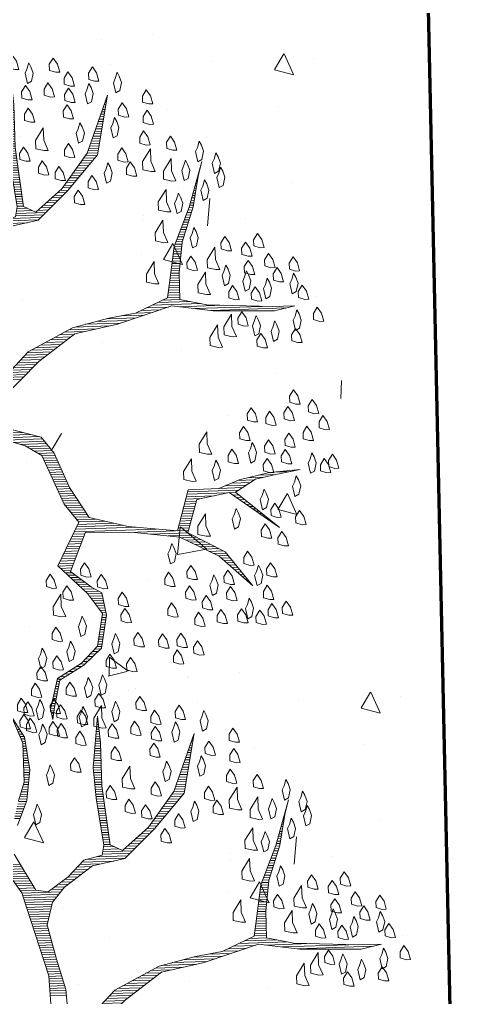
# Model space of a CAD drawing. Header units: millimetres. Extents: x 111 to 1506, y 14 to 566.
# Drawn here: x 219.819 to 221.133, y 159.91 to 162.738 of the extents above; entities that cross this region are included whole.
import ezdxf

# ---------------------------------------------------------------- set-up
doc = ezdxf.new("R2010")
doc.units = ezdxf.units.MM
doc.layers.add('ARBOLES', color=78, linetype='Continuous', lineweight=5)

# ---------------------------------------------------------------- blocks, each defined once
blk = doc.blocks.new('*X16')
at = {"color": 0}
for p, q in [((17.9297, 17.88), (17.9364, 17.88)), ((17.9309, 17.89), (17.9356, 17.89)), ((17.9321, 17.9), (17.9348, 17.9)), ((17.9333, 17.91), (17.9341, 17.91)), ((17.5967, 17.87), (17.608, 17.87)), ((17.6006, 17.86), (17.614, 17.86)), ((17.6044, 17.85), (17.62, 17.85)), ((17.6083, 17.84), (17.626, 17.84)), ((17.9249, 17.84), (17.9395, 17.84)), ((17.9261, 17.85), (17.9387, 17.85)), ((17.9273, 17.86), (17.9379, 17.86)), ((17.9285, 17.87), (17.9371, 17.87)), ((17.6121, 17.83), (17.6285, 17.83)), ((17.616, 17.82), (17.6298, 17.82)), ((17.6191, 17.81), (17.631, 17.81)), ((17.6191, 17.8), (17.6323, 17.8)), ((17.9201, 17.8), (17.9423, 17.8)), ((17.9213, 17.81), (17.9418, 17.81)), ((17.9225, 17.82), (17.941, 17.82)), ((17.9237, 17.83), (17.9402, 17.83)), ((18.3221, 17.8), (18.3275, 17.8)), ((18.3261, 17.81), (18.3296, 17.81)), ((18.33, 17.82), (18.3316, 17.82)), ((17.6191, 17.79), (17.6335, 17.79)), ((17.6191, 17.78), (17.6348, 17.78)), ((17.6191, 17.77), (17.636, 17.77)), ((17.6191, 17.76), (17.6373, 17.76)), ((17.9153, 17.76), (17.9423, 17.76)), ((17.9165, 17.77), (17.9423, 17.77)), ((17.9177, 17.78), (17.9423, 17.78)), ((17.9189, 17.79), (17.9423, 17.79)), ((18.3064, 17.76), (18.3192, 17.76)), ((18.3104, 17.77), (18.3213, 17.77)), ((18.3143, 17.78), (18.3234, 17.78)), ((18.3182, 17.79), (18.3254, 17.79)), ((17.6191, 17.75), (17.6385, 17.75)), ((17.6191, 17.74), (17.6398, 17.74)), ((17.6191, 17.73), (17.641, 17.73)), ((17.6191, 17.72), (17.6423, 17.72)), ((17.9105, 17.72), (17.9423, 17.72)), ((17.9117, 17.73), (17.9423, 17.73)), ((17.9129, 17.74), (17.9423, 17.74)), ((17.9141, 17.75), (17.9423, 17.75)), ((18.2907, 17.72), (18.3109, 17.72)), ((18.2946, 17.73), (18.313, 17.73)), ((18.2986, 17.74), (18.3151, 17.74)), ((18.3025, 17.75), (18.3171, 17.75)), ((17.6191, 17.71), (17.6435, 17.71)), ((17.6191, 17.7), (17.6445, 17.7)), ((17.6191, 17.69), (17.6431, 17.69)), ((17.6191, 17.68), (17.6418, 17.68)), ((17.9083, 17.7), (17.9423, 17.7)), ((17.909, 17.69), (17.9423, 17.69)), ((17.9093, 17.71), (17.9423, 17.71)), ((17.9097, 17.68), (17.9423, 17.68)), ((18.275, 17.68), (18.3027, 17.68)), ((18.2789, 17.69), (18.3047, 17.69)), ((18.2829, 17.7), (18.3068, 17.7)), ((18.2868, 17.71), (18.3089, 17.71)), ((17.6157, 17.64), (17.6365, 17.64)), ((17.619, 17.65), (17.6378, 17.65)), ((17.6191, 17.67), (17.6405, 17.67)), ((17.6191, 17.66), (17.6391, 17.66)), ((17.9103, 17.67), (17.9423, 17.67)), ((17.911, 17.66), (17.9423, 17.66)), ((17.9117, 17.65), (17.9423, 17.65)), ((17.9123, 17.64), (17.9423, 17.64)), ((18.2593, 17.64), (18.2944, 17.64)), ((18.2632, 17.65), (18.2965, 17.65)), ((18.2671, 17.66), (18.2985, 17.66)), ((18.2711, 17.67), (18.3006, 17.67)), ((17.6024, 17.6), (17.6311, 17.6)), ((17.6057, 17.61), (17.6325, 17.61)), ((17.6091, 17.62), (17.6338, 17.62)), ((17.6124, 17.63), (17.6351, 17.63)), ((17.913, 17.63), (17.9423, 17.63)), ((17.9137, 17.62), (17.9428, 17.62)), ((17.9143, 17.61), (17.9438, 17.61)), ((17.915, 17.6), (17.9448, 17.6)), ((18.2436, 17.6), (18.2861, 17.6)), ((18.2475, 17.61), (18.2882, 17.61)), ((18.2514, 17.62), (18.2903, 17.62)), ((18.2554, 17.63), (18.2923, 17.63)), ((17.5899, 17.56), (17.6219, 17.56)), ((17.5926, 17.57), (17.6261, 17.57)), ((17.5957, 17.58), (17.6285, 17.58)), ((17.5991, 17.59), (17.6298, 17.59)), ((17.9157, 17.59), (17.9459, 17.59)), ((17.9163, 17.58), (17.9469, 17.58)), ((17.9172, 17.57), (17.9479, 17.57)), ((17.9186, 17.56), (17.949, 17.56)), ((18.2164, 17.56), (18.2628, 17.56)), ((18.2241, 17.57), (18.2717, 17.57)), ((18.2317, 17.58), (18.2805, 17.58)), ((18.2394, 17.59), (18.284, 17.59)), ((17.579, 17.52), (17.6053, 17.52)), ((17.5817, 17.53), (17.6094, 17.53)), ((17.5844, 17.54), (17.6136, 17.54)), ((17.5872, 17.55), (17.6178, 17.55)), ((17.9199, 17.55), (17.95, 17.55)), ((17.9212, 17.54), (17.951, 17.54)), ((17.9225, 17.53), (17.9521, 17.53)), ((17.9238, 17.52), (17.9531, 17.52)), ((18.1858, 17.52), (18.2276, 17.52)), ((18.1935, 17.53), (18.2364, 17.53)), ((18.2011, 17.54), (18.2452, 17.54)), ((18.2088, 17.55), (18.254, 17.55)), ((18.7099, 17.52), (18.7105, 17.52)), ((18.7131, 17.53), (18.7134, 17.53)), ((17.5735, 17.5), (17.5969, 17.5)), ((17.5762, 17.51), (17.6011, 17.51)), ((17.9251, 17.51), (17.9541, 17.51)), ((17.9264, 17.5), (17.9552, 17.5)), ((17.9277, 17.49), (17.9562, 17.49)), ((17.929, 17.48), (17.9572, 17.48)), ((18.1553, 17.48), (18.1923, 17.48)), ((18.1629, 17.49), (18.2011, 17.49)), ((18.1706, 17.5), (18.2099, 17.5)), ((18.1782, 17.51), (18.2187, 17.51)), ((18.6971, 17.48), (18.6991, 17.48)), ((18.7003, 17.49), (18.7019, 17.49)), ((18.7035, 17.5), (18.7048, 17.5)), ((18.7067, 17.51), (18.7077, 17.51)), ((17.9303, 17.47), (17.9583, 17.47)), ((17.9316, 17.46), (17.9593, 17.46)), ((17.9329, 17.45), (17.9604, 17.45)), ((17.9342, 17.44), (17.9614, 17.44)), ((18.1221, 17.44), (18.157, 17.44)), ((18.1323, 17.45), (18.1658, 17.45)), ((18.14, 17.46), (18.1746, 17.46)), ((18.1476, 17.47), (18.1834, 17.47)), ((18.6844, 17.44), (18.6911, 17.44)), ((18.6876, 17.45), (18.6931, 17.45)), ((18.6908, 17.46), (18.6951, 17.46)), ((18.694, 17.47), (18.6971, 17.47)), ((17.9355, 17.43), (17.9624, 17.43)), ((17.9368, 17.42), (17.9635, 17.42)), ((17.9381, 17.41), (17.9645, 17.41)), ((17.9394, 17.4), (17.9655, 17.4)), ((18.0748, 17.4), (18.1146, 17.4)), ((18.0867, 17.41), (18.1253, 17.41)), ((18.0985, 17.42), (18.136, 17.42)), ((18.1103, 17.43), (18.1467, 17.43)), ((18.6717, 17.4), (18.6831, 17.4)), ((18.6749, 17.41), (18.6851, 17.41)), ((18.6781, 17.42), (18.6871, 17.42)), ((18.6812, 17.43), (18.6891, 17.43)), ((17.9387, 17.36), (18.004, 17.36)), ((17.9407, 17.39), (17.9666, 17.39)), ((17.9407, 17.37), (17.984, 17.37)), ((17.942, 17.38), (17.9676, 17.38)), ((18.0276, 17.36), (18.0717, 17.36)), ((18.0394, 17.37), (18.0824, 17.37)), ((18.0512, 17.38), (18.0931, 17.38)), ((18.063, 17.39), (18.1038, 17.39)), ((18.659, 17.36), (18.6751, 17.36)), ((18.6621, 17.37), (18.6771, 17.37)), ((18.6653, 17.38), (18.6791, 17.38)), ((18.6685, 17.39), (18.6811, 17.39)), ((17.8637, 17.32), (18.0288, 17.32)), ((17.9087, 17.33), (18.0396, 17.33)), ((17.9347, 17.34), (18.0503, 17.34)), ((17.9367, 17.35), (18.061, 17.35)), ((18.6429, 17.32), (18.6621, 17.32)), ((18.6471, 17.33), (18.6656, 17.33)), ((18.6513, 17.34), (18.6692, 17.34)), ((18.6555, 17.35), (18.6727, 17.35)), ((17.5143, 17.31), (17.5918, 17.31)), ((17.521, 17.3), (17.5973, 17.3)), ((17.5276, 17.29), (17.6029, 17.29)), ((17.5343, 17.28), (17.6084, 17.28)), ((17.541, 17.27), (17.614, 17.27)), ((17.8087, 17.27), (17.859, 17.27)), ((17.8187, 17.28), (17.873, 17.28)), ((17.8287, 17.29), (17.887, 17.29)), ((17.8387, 17.3), (17.9283, 17.3)), ((17.8487, 17.31), (17.9816, 17.31)), ((18.6218, 17.27), (18.6445, 17.27)), ((18.626, 17.28), (18.648, 17.28)), ((18.6303, 17.29), (18.6515, 17.29)), ((18.6345, 17.3), (18.6551, 17.3)), ((18.6387, 17.31), (18.6586, 17.31)), ((17.5476, 17.26), (17.6195, 17.26)), ((17.5543, 17.25), (17.6251, 17.25)), ((17.561, 17.24), (17.6307, 17.24)), ((17.5676, 17.23), (17.6362, 17.23)), ((17.7599, 17.23), (17.803, 17.23)), ((17.7741, 17.24), (17.817, 17.24)), ((17.7884, 17.25), (17.831, 17.25)), ((17.7987, 17.26), (17.845, 17.26)), ((18.605, 17.23), (18.6303, 17.23)), ((18.6092, 17.24), (18.6339, 17.24)), ((18.6134, 17.25), (18.6374, 17.25)), ((18.6176, 17.26), (18.6409, 17.26)), ((17.5743, 17.22), (17.6418, 17.22)), ((17.581, 17.21), (17.6473, 17.21)), ((17.5876, 17.2), (17.6529, 17.2)), ((17.5939, 17.19), (17.7568, 17.19)), ((17.717, 17.2), (17.7653, 17.2)), ((17.7313, 17.21), (17.775, 17.21)), ((17.7456, 17.22), (17.789, 17.22)), ((18.5884, 17.19), (18.6202, 17.19)), ((18.5924, 17.2), (18.6215, 17.2)), ((18.5966, 17.21), (18.6233, 17.21)), ((18.6008, 17.22), (18.6268, 17.22)), ((17.5968, 17.18), (17.7482, 17.18)), ((17.5998, 17.17), (17.7396, 17.17)), ((17.6027, 17.16), (17.731, 17.16)), ((17.6056, 17.15), (17.7225, 17.15)), ((18.5821, 17.15), (18.6149, 17.15)), ((18.5837, 17.16), (18.6162, 17.16)), ((18.5853, 17.17), (18.6175, 17.17)), ((18.5868, 17.18), (18.6189, 17.18)), ((17.6085, 17.14), (17.7189, 17.14)), ((17.6115, 17.13), (17.7161, 17.13)), ((17.6144, 17.12), (17.7134, 17.12)), ((17.6173, 17.11), (17.7107, 17.11)), ((18.5758, 17.11), (18.6095, 17.11)), ((18.5774, 17.12), (18.6109, 17.12)), ((18.5789, 17.13), (18.6122, 17.13)), ((18.5805, 17.14), (18.6135, 17.14)), ((17.6203, 17.1), (17.7079, 17.1)), ((17.6232, 17.09), (17.7052, 17.09)), ((17.6261, 17.08), (17.7025, 17.08)), ((17.629, 17.07), (17.6998, 17.07)), ((18.5695, 17.07), (18.6056, 17.07)), ((18.571, 17.08), (18.6056, 17.08)), ((18.5726, 17.09), (18.6069, 17.09)), ((18.5742, 17.1), (18.6082, 17.1)), ((17.632, 17.06), (17.697, 17.06)), ((17.6349, 17.05), (17.6968, 17.05)), ((17.6378, 17.04), (17.6992, 17.04)), ((17.6407, 17.03), (17.7015, 17.03)), ((18.5632, 17.03), (18.6056, 17.03)), ((18.5647, 17.04), (18.6056, 17.04)), ((18.5663, 17.05), (18.6056, 17.05)), ((18.5679, 17.06), (18.6056, 17.06)), ((17.6437, 17.02), (17.7039, 17.02)), ((17.6466, 17.01), (17.7062, 17.01)), ((17.6495, 17), (17.7086, 17)), ((17.6524, 16.99), (17.7109, 16.99)), ((18.5565, 16.99), (18.6056, 16.99)), ((18.5582, 17), (18.6056, 17)), ((18.5598, 17.01), (18.6056, 17.01)), ((18.5615, 17.02), (18.6056, 17.02)), ((17.6554, 16.98), (17.7133, 16.98)), ((17.6583, 16.97), (17.7156, 16.97)), ((17.6612, 16.96), (17.718, 16.96)), ((17.6642, 16.95), (17.7204, 16.95)), ((18.4896, 16.95), (18.6918, 16.95)), ((18.5125, 16.96), (18.6485, 16.96)), ((18.5353, 16.97), (18.6056, 16.97)), ((18.5548, 16.98), (18.6056, 16.98)), ((17.6671, 16.94), (17.7227, 16.94)), ((17.67, 16.93), (17.7251, 16.93)), ((17.6729, 16.92), (17.7274, 16.92)), ((17.6759, 16.91), (17.7298, 16.91)), ((18.3608, 16.91), (18.4555, 16.91)), ((18.4211, 16.92), (18.4892, 16.92)), ((18.4439, 16.93), (18.523, 16.93)), ((18.4668, 16.94), (18.5567, 16.94)), ((18.6009, 16.94), (18.7864, 16.94)), ((18.6675, 16.93), (18.9464, 16.93)), ((18.7342, 16.92), (19.0449, 16.92)), ((17.6788, 16.9), (17.7324, 16.9)), ((17.6817, 16.89), (17.7351, 16.89)), ((17.6846, 16.88), (17.7378, 16.88)), ((17.6876, 16.87), (17.7404, 16.87)), ((18.1645, 16.87), (18.3086, 16.87)), ((18.2095, 16.88), (18.3542, 16.88)), ((18.2545, 16.89), (18.388, 16.89)), ((18.2995, 16.9), (18.4217, 16.9)), ((17.6905, 16.86), (17.7431, 16.86)), ((17.6934, 16.85), (17.7458, 16.85)), ((17.6957, 16.84), (17.7484, 16.84)), ((17.6961, 16.83), (17.7511, 16.83)), ((18.0792, 16.83), (18.1463, 16.83)), ((18.0992, 16.84), (18.1601, 16.84)), ((18.1192, 16.85), (18.2036, 16.85)), ((18.1392, 16.86), (18.2561, 16.86)), ((17.6964, 16.82), (17.7538, 16.82)), ((17.6967, 16.81), (17.7564, 16.81)), ((17.6971, 16.8), (17.7591, 16.8)), ((17.6974, 16.79), (17.7618, 16.79)), ((17.9992, 16.79), (18.0909, 16.79)), ((18.0192, 16.8), (18.1047, 16.8)), ((18.0392, 16.81), (18.1186, 16.81)), ((18.0592, 16.82), (18.1324, 16.82)), ((17.6977, 16.78), (17.7639, 16.78)), ((17.6981, 16.77), (17.7645, 16.77)), ((17.6984, 16.76), (17.7651, 16.76)), ((17.9435, 16.75), (18.0355, 16.75)), ((17.9535, 16.76), (18.0494, 16.76)), ((17.9635, 16.77), (18.0632, 16.77)), ((17.9792, 16.78), (18.0771, 16.78)), ((17.9035, 16.71), (17.9873, 16.71)), ((17.9135, 16.72), (17.9979, 16.72)), ((17.9235, 16.73), (18.0084, 16.73)), ((17.9335, 16.74), (18.0217, 16.74)), ((17.8635, 16.67), (17.9451, 16.67)), ((17.8735, 16.68), (17.9556, 16.68)), ((17.8835, 16.69), (17.9662, 16.69)), ((17.8935, 16.7), (17.9768, 16.7)), ((17.8535, 16.66), (17.9345, 16.66)), ((17.6822, 16.43), (17.9666, 16.43)), ((17.6839, 16.44), (17.9326, 16.44)), ((17.8145, 16.42), (18.0006, 16.42)), ((17.8617, 16.41), (18.0157, 16.41)), ((17.8916, 16.4), (18.0232, 16.4)), ((17.9216, 16.39), (18.0307, 16.39)), ((17.9473, 16.38), (18.0382, 16.38)), ((17.9633, 16.37), (18.0457, 16.37)), ((17.9793, 16.36), (18.0532, 16.36)), ((17.9953, 16.35), (18.0607, 16.35)), ((18.0106, 16.34), (18.0651, 16.34)), ((18.0147, 16.33), (18.0692, 16.33)), ((18.0189, 16.32), (18.0733, 16.32)), ((18.0231, 16.31), (18.0774, 16.31)), ((18.0272, 16.3), (18.0816, 16.3)), ((18.0314, 16.29), (18.0857, 16.29)), ((18.0356, 16.28), (18.0898, 16.28)), ((18.0397, 16.27), (18.0939, 16.27)), ((18.0439, 16.26), (18.098, 16.26)), ((18.0481, 16.25), (18.1021, 16.25)), ((18.0522, 16.24), (18.1063, 16.24)), ((18.0564, 16.23), (18.1104, 16.23)), ((18.0606, 16.22), (18.1145, 16.22)), ((18.8615, 16.22), (18.9295, 16.22)), ((18.9115, 16.23), (18.9795, 16.23)), ((18.9759, 16.24), (19.0395, 16.24)), ((18.0647, 16.21), (18.1186, 16.21)), ((18.0689, 16.2), (18.1236, 16.2)), ((18.0731, 16.19), (18.1296, 16.19)), ((18.0772, 16.18), (18.1356, 16.18)), ((18.7441, 16.18), (18.8396, 16.18)), ((18.7691, 16.19), (18.8563, 16.19)), ((18.7941, 16.2), (18.873, 16.2)), ((18.8191, 16.21), (18.8896, 16.21)), ((18.0814, 16.17), (18.1416, 16.17)), ((18.0856, 16.16), (18.1476, 16.16)), ((18.0897, 16.15), (18.1536, 16.15)), ((18.0939, 16.14), (18.1596, 16.14)), ((18.6024, 16.14), (18.6667, 16.14)), ((18.6054, 16.15), (18.7201, 16.15)), ((18.6084, 16.16), (18.7734, 16.16)), ((18.6114, 16.17), (18.823, 16.17)), ((18.7869, 16.16), (18.812, 16.16)), ((18.8002, 16.15), (18.8237, 16.15)), ((18.8135, 16.14), (18.8354, 16.14)), ((18.1004, 16.13), (18.1656, 16.13)), ((18.1082, 16.12), (18.1716, 16.12)), ((18.116, 16.11), (18.1776, 16.11)), ((18.1237, 16.1), (18.1836, 16.1)), ((18.5904, 16.1), (18.6367, 16.1)), ((18.5934, 16.11), (18.6398, 16.11)), ((18.5964, 16.12), (18.6429, 16.12)), ((18.5994, 16.13), (18.6461, 16.13)), ((18.8269, 16.13), (18.847, 16.13)), ((18.8402, 16.12), (18.8587, 16.12)), ((18.8535, 16.11), (18.8704, 16.11)), ((18.8669, 16.1), (18.882, 16.1)), ((18.1315, 16.09), (18.1896, 16.09)), ((18.1393, 16.08), (18.1956, 16.08)), ((18.1471, 16.07), (18.2239, 16.07)), ((18.1549, 16.06), (18.2619, 16.06)), ((18.5784, 16.06), (18.6242, 16.06)), ((18.5814, 16.07), (18.6273, 16.07)), ((18.5844, 16.08), (18.6304, 16.08)), ((18.5874, 16.09), (18.6336, 16.09)), ((18.8802, 16.09), (18.8937, 16.09)), ((18.8935, 16.08), (18.9054, 16.08)), ((18.9069, 16.07), (18.917, 16.07)), ((18.9202, 16.06), (18.9287, 16.06)), ((18.1339, 16.02), (18.4746, 16.02)), ((18.1392, 16.03), (18.3946, 16.03)), ((18.1444, 16.04), (18.3379, 16.04)), ((18.1497, 16.05), (18.2999, 16.05)), ((18.5664, 16.02), (18.6117, 16.02)), ((18.5694, 16.03), (18.6148, 16.03)), ((18.5724, 16.04), (18.6179, 16.04)), ((18.5754, 16.05), (18.6211, 16.05)), ((18.9335, 16.05), (18.9404, 16.05)), ((18.9469, 16.04), (18.952, 16.04)), ((18.9602, 16.03), (18.9637, 16.03)), ((18.9735, 16.02), (18.9754, 16.02)), ((18.1077, 15.97), (18.1604, 15.97)), ((18.113, 15.98), (18.1646, 15.98)), ((18.1182, 15.99), (18.1688, 15.99)), ((18.1235, 16), (18.173, 16)), ((18.1287, 16.01), (18.1773, 16.01)), ((18.3591, 16.01), (18.5546, 16.01)), ((18.4501, 16), (18.6064, 16)), ((18.5234, 15.99), (18.6244, 15.99)), ((18.5634, 16.01), (18.6086, 16.01)), ((18.5781, 15.98), (18.6424, 15.98)), ((18.5971, 15.97), (18.6604, 15.97)), ((18.9869, 16.01), (18.987, 16.01)), ((18.0868, 15.93), (18.1436, 15.93)), ((18.092, 15.94), (18.1478, 15.94)), ((18.0973, 15.95), (18.152, 15.95)), ((18.1025, 15.96), (18.1562, 15.96)), ((18.6161, 15.96), (18.6784, 15.96)), ((18.6351, 15.95), (18.6964, 15.95)), ((18.6541, 15.94), (18.7144, 15.94)), ((18.6731, 15.93), (18.7324, 15.93)), ((18.0658, 15.89), (18.1267, 15.89)), ((18.0711, 15.9), (18.1309, 15.9)), ((18.0763, 15.91), (18.1351, 15.91)), ((18.0816, 15.92), (18.1394, 15.92)), ((18.6921, 15.92), (18.7504, 15.92)), ((18.7111, 15.91), (18.7628, 15.91)), ((18.7301, 15.9), (18.7704, 15.9)), ((18.7421, 15.89), (18.7781, 15.89)), ((18.0627, 15.88), (18.1225, 15.88)), ((18.0727, 15.87), (18.1183, 15.87)), ((18.0827, 15.86), (18.1141, 15.86)), ((18.0927, 15.85), (18.1197, 15.85)), ((18.7528, 15.88), (18.7857, 15.88)), ((18.7634, 15.87), (18.7934, 15.87)), ((18.7741, 15.86), (18.801, 15.86)), ((18.7848, 15.85), (18.8087, 15.85)), ((18.1027, 15.84), (18.1322, 15.84)), ((18.1127, 15.83), (18.1447, 15.83)), ((18.1227, 15.82), (18.1572, 15.82)), ((18.1327, 15.81), (18.1697, 15.81)), ((18.7954, 15.84), (18.8163, 15.84)), ((18.8061, 15.83), (18.824, 15.83)), ((18.8168, 15.82), (18.8316, 15.82)), ((18.8274, 15.81), (18.8393, 15.81)), ((18.1427, 15.8), (18.1822, 15.8)), ((18.1527, 15.79), (18.1947, 15.79)), ((18.1627, 15.78), (18.2105, 15.78)), ((18.1727, 15.77), (18.2271, 15.77)), ((18.8381, 15.8), (18.8469, 15.8)), ((18.8488, 15.79), (18.8545, 15.79)), ((18.8594, 15.78), (18.8622, 15.78)), ((18.182, 15.76), (18.2403, 15.76)), ((18.189, 15.75), (18.2422, 15.75)), ((18.196, 15.74), (18.244, 15.74)), ((18.203, 15.73), (18.2458, 15.73)), ((18.21, 15.72), (18.2476, 15.72)), ((18.217, 15.71), (18.2494, 15.71)), ((18.224, 15.7), (18.2512, 15.7)), ((18.231, 15.69), (18.2531, 15.69)), ((18.2348, 15.65), (18.2534, 15.65)), ((18.2367, 15.66), (18.2553, 15.66)), ((18.238, 15.68), (18.2549, 15.68)), ((18.2385, 15.67), (18.2567, 15.67)), ((18.2273, 15.61), (18.2459, 15.61)), ((18.2292, 15.62), (18.2478, 15.62)), ((18.231, 15.63), (18.2497, 15.63)), ((18.2329, 15.64), (18.2515, 15.64)), ((18.2198, 15.57), (18.2384, 15.57)), ((18.2217, 15.58), (18.2403, 15.58)), ((18.2235, 15.59), (18.2422, 15.59)), ((18.2254, 15.6), (18.244, 15.6)), ((18.2032, 15.53), (18.2284, 15.53)), ((18.2132, 15.54), (18.2328, 15.54)), ((18.216, 15.55), (18.2347, 15.55)), ((18.2179, 15.56), (18.2365, 15.56)), ((18.1632, 15.49), (18.1834, 15.49)), ((18.1732, 15.5), (18.1946, 15.5)), ((18.1832, 15.51), (18.2059, 15.51)), ((18.1932, 15.52), (18.2171, 15.52)), ((18.1066, 15.45), (18.1297, 15.45)), ((18.1238, 15.46), (18.1468, 15.46)), ((18.1409, 15.47), (18.1609, 15.47)), ((18.1532, 15.48), (18.1721, 15.48)), ((18.0433, 15.41), (18.0611, 15.41)), ((18.0552, 15.42), (18.0783, 15.42)), ((18.0723, 15.43), (18.0954, 15.43)), ((18.0895, 15.44), (18.1126, 15.44)), ((18.03, 15.36), (18.0424, 15.36)), ((18.0327, 15.37), (18.0447, 15.37)), ((18.0353, 15.38), (18.047, 15.38)), ((18.038, 15.39), (18.0493, 15.39)), ((18.0407, 15.4), (18.0516, 15.4)), ((18.0193, 15.32), (18.0332, 15.32)), ((18.022, 15.33), (18.0355, 15.33)), ((18.0247, 15.34), (18.0378, 15.34)), ((18.0273, 15.35), (18.0401, 15.35)), ((18.0113, 15.29), (18.0265, 15.29)), ((18.0115, 15.28), (18.0249, 15.28)), ((18.014, 15.3), (18.0286, 15.3)), ((18.0167, 15.31), (18.0309, 15.31)), ((18.0135, 15.27), (18.0232, 15.27)), ((18.0155, 15.26), (18.0215, 15.26)), ((18.0175, 15.25), (18.0199, 15.25))]:
    blk.add_line(p, q, dxfattribs=at)
blk = doc.blocks.new('E1E')
at = {"layer": 'ARBOLES', "ltscale": 0.2}
for p, q in [((94.9941, 59.1844), (94.9941, 59.1844)), ((95.1485, 59.1133), (95.1485, 59.1133)), ((94.8241, 58.9714), (94.8241, 58.9714)), ((94.8455, 58.9854), (94.8455, 58.9854)), ((94.928, 58.9668), (94.8733, 58.9268)), ((94.948, 58.9033), (94.9254, 58.9629)), ((95.1411, 58.9598), (95.1411, 58.9598)), ((94.9473, 58.9039), (94.8701, 58.9236)), ((95.2463, 58.9074), (95.2463, 58.9074)), ((94.6676, 58.8635), (94.6676, 58.8635)), ((94.9236, 58.6057), (94.9236, 58.6057)), ((94.5138, 58.5333), (94.5138, 58.5333)), ((94.8624, 58.4826), (94.7765, 58.4282)), ((94.8909, 58.3921), (94.8631, 58.4837)), ((95.1355, 58.5085), (95.1355, 58.5085)), ((94.6865, 58.4581), (94.6865, 58.4581)), ((95.013, 58.4632), (95.013, 58.4632)), ((95.2104, 58.4729), (95.2104, 58.4729)), ((94.8895, 58.3905), (94.7758, 58.4277)), ((95.4709, 58.3857), (95.4709, 58.3857)), ((94.811, 58.3666), (94.811, 58.3666)), ((94.8922, 58.3418), (94.8922, 58.3418)), ((95.3957, 58.2452), (95.4049, 58.3083)), ((94.4865, 58.2246), (94.4865, 58.2246)), ((94.5882, 58.1432), (94.5302, 58.1979)), ((94.5977, 58.207), (94.5304, 58.1986)), ((94.5888, 58.1437), (94.598, 58.2068)), ((94.7363, 58.1935), (94.7363, 58.1935)), ((94.5867, 58.1273), (94.5867, 58.1273)), ((95.7346, 58.0534), (95.7346, 58.0534)), ((94.8833, 57.9689), (94.8833, 57.9689)), ((95.5753, 57.9605), (95.5753, 57.9605)), ((95.3825, 57.8989), (95.3825, 57.8989)), ((95.6956, 57.8639), (95.6956, 57.8639)), ((95.1169, 57.82), (95.1169, 57.82)), ((95.8816, 57.8288), (95.8816, 57.8288)), ((94.5376, 57.7708), (94.5376, 57.7708)), ((94.5622, 57.7074), (94.5397, 57.767)), ((94.7808, 57.7703), (94.7808, 57.7703)), ((96.0586, 57.7367), (96.0586, 57.7367)), ((96.0916, 57.5886), (96.0336, 57.6433)), ((96.1011, 57.6524), (96.0338, 57.644)), ((96.0922, 57.5891), (96.1014, 57.6522)), ((94.9516, 57.6149), (94.9516, 57.6149)), ((95.3729, 57.5622), (95.3729, 57.5622)), ((95.7341, 57.5948), (95.7341, 57.5948)), ((95.2847, 57.4872), (95.2267, 57.5419)), ((95.2942, 57.551), (95.227, 57.5425)), ((95.2854, 57.4877), (95.2946, 57.5508)), ((94.7552, 57.4724), (94.7552, 57.4724)), ((95.4096, 57.4529), (95.4096, 57.4529)), ((95.4163, 57.4332), (95.4163, 57.4332)), ((95.9403, 57.448), (95.9403, 57.448)), ((95.2543, 57.4023), (95.2543, 57.4023)), ((95.2247, 57.2935), (95.1969, 57.385)), ((95.7535, 57.3323), (95.7535, 57.3323)), ((95.9202, 57.3422), (95.9202, 57.3422)), ((95.0851, 57.311), (95.0851, 57.311)), ((95.3415, 57.2983), (95.3415, 57.2983)), ((96.2526, 57.2622), (96.2526, 57.2622)), ((94.9776, 57.1326), (94.9776, 57.1326)), ((96.0455, 57.1319), (96.0455, 57.1319)), ((95.3165, 57.1024), (95.3165, 57.1024)), ((95.4768, 57.0625), (95.4768, 57.0625)), ((95.5976, 57.0405), (95.5976, 57.0405)), ((95.721, 56.99), (95.721, 56.99)), ((95.7812, 56.9208), (95.7812, 56.9208)), ((95.1247, 56.908), (95.1247, 56.908)), ((95.3965, 56.8481), (95.3965, 56.8481)), ((95.6238, 56.8379), (95.6238, 56.8379)), ((95.1744, 56.7297), (95.1164, 56.7844)), ((95.1839, 56.7935), (95.1166, 56.785)), ((95.175, 56.7302), (95.1842, 56.7933)), ((95.072, 56.7062), (95.072, 56.7062))]:
    blk.add_line(p, q, dxfattribs=at)
for points in [[(96.2553, 57.6966), (96.0383, 57.8338), (95.8415, 58.0658), (95.7481, 58.258)], [(95.5861, 58.3417), (95.4965, 58.333), (95.43, 58.3423), (95.2954, 58.4695), (95.2238, 58.5077), (95.2346, 58.6762), (95.103, 58.7267), (95.0285, 58.7715), (95.0017, 58.8842), (95.0305, 58.9594), (95.0883, 59.0397), (95.0709, 59.1488), (95.0499, 59.1785), (95.0608, 59.1365), (95.0789, 59.0433), (95.0211, 58.963), (94.9858, 58.8849), (95.0126, 58.7722), (95.0574, 58.7064), (95.0987, 58.7014), (95.1869, 58.6783), (95.1899, 58.5316), (95.0309, 58.4686), (94.8791, 58.4244), (94.7266, 58.4344), (94.579, 58.4856), (94.7128, 58.4127), (94.8589, 58.3998), (94.8727, 58.2812), (94.7773, 58.2154), (94.5691, 58.2629), (94.7578, 58.2067), (94.7101, 58.1387), (94.6509, 58.0967), (94.5786, 58.049), (94.6733, 58.0989), (94.7622, 58.1619), (94.8156, 58.2168), (94.9132, 58.2603), (94.8943, 58.4077), (95.0591, 58.4577), (95.1971, 58.4802), (95.2991, 58.4087), (95.3939, 58.3185), (95.4561, 58.2838), (95.5811, 58.3005)], [(95.6347, 58.2152), (95.5632, 58.0431), (95.4838, 57.9065), (95.3588, 57.8196), (95.2064, 57.6894), (95.0676, 57.651), (94.8696, 57.5706), (94.8103, 57.5286), (94.8819, 57.5605), (95.0958, 57.6402), (95.189, 57.6583), (95.2267, 57.5738), (95.2571, 57.4704), (95.2673, 57.3425), (95.2913, 57.2362), (95.2985, 57.1849), (95.2803, 57.3482), (95.2773, 57.495), (95.2418, 57.6273), (95.231, 57.6692), (95.3147, 57.761), (95.3935, 57.8117), (95.499, 57.8898), (95.6102, 58.0251), (95.6715, 58.1849)], [(95.7164, 58.1893), (95.7692, 58.0881), (95.8387, 58.0021), (95.9139, 57.9032), (95.9263, 57.8229), (95.9075, 57.76), (95.8454, 57.6544), (95.75, 57.5886), (95.693, 57.4541), (95.6447, 57.3001), (95.6897, 57.0941), (95.6801, 57.308), (95.7154, 57.4563), (95.7681, 57.5655), (95.8158, 57.5633), (95.9193, 57.3834), (95.9802, 57.2468), (96.0243, 57.1651), (95.9714, 57.3364), (95.9215, 57.4311), (95.8354, 57.572), (95.8274, 57.6074), (95.8801, 57.6465), (95.909, 57.7217), (95.9538, 57.7962), (95.9957, 57.8071), (96.1128, 57.719)], [(96.1404, 57.6221), (96.1426, 57.5296), (96.173, 57.4262), (96.2324, 57.3279), (96.3004, 57.2803), (96.2302, 57.3504), (96.1752, 57.4739), (96.1686, 57.5412)]]:
    blk.add_lwpolyline(points, dxfattribs=at)
for points in [[(95.0202, 59.2276), (95.0426, 59.2298), (95.0513, 59.2103), (95.047, 59.185), (95.0253, 59.1987), (95.0072, 59.2218)], [(95.0975, 59.2464), (95.1199, 59.2486), (95.1286, 59.2291), (95.1243, 59.2038), (95.1026, 59.2175), (95.0845, 59.2407)], [(95.1157, 59.1532), (95.1164, 59.1691), (95.0954, 59.1987), (95.0853, 59.1864), (95.0904, 59.1575), (95.1056, 59.1409), (95.1179, 59.1308)], [(95.1272, 59.1973), (95.1496, 59.1995), (95.1583, 59.18), (95.154, 59.1547), (95.1323, 59.1684), (95.1142, 59.1915)], [(95.0174, 59.164), (95.0398, 59.1662), (95.0485, 59.1467), (95.0441, 59.1213), (95.0224, 59.1351), (95.0044, 59.1582)], [(94.8793, 59.1415), (94.9082, 59.1466), (94.9198, 59.1205), (94.9112, 59.0699), (94.8938, 59.109), (94.8663, 59.1357)], [(94.9436, 59.1545), (94.966, 59.1567), (94.9747, 59.1372), (94.9704, 59.1119), (94.9487, 59.1256), (94.9306, 59.1487)], [(95.1273, 59.1272), (95.1497, 59.1294), (95.1584, 59.1099), (95.154, 59.0846), (95.1323, 59.0983), (95.1143, 59.1214)], [(94.9885, 59.0187), (94.9893, 59.0346), (94.9683, 59.0642), (94.9582, 59.0519), (94.9632, 59.023), (94.9784, 59.0064), (94.9907, 58.9963)], [(95.0167, 59.078), (95.0391, 59.0801), (95.0478, 59.0606), (95.0435, 59.0353), (95.0218, 59.049), (95.0037, 59.0722)], [(95.1309, 59.0665), (95.1533, 59.0687), (95.162, 59.0491), (95.1577, 59.0238), (95.136, 59.0376), (95.1179, 59.0607)], [(94.9459, 58.9919), (94.9466, 59.0078), (94.9256, 59.0374), (94.9155, 59.0251), (94.9206, 58.9962), (94.9358, 58.9796), (94.9481, 58.9695)], [(95.1751, 58.9848), (95.1758, 59.0007), (95.1548, 59.0303), (95.1447, 59.018), (95.1498, 58.9891), (95.165, 58.9725), (95.1773, 58.9624)], [(95.0934, 59.0108), (95.1158, 59.013), (95.1245, 58.9935), (95.1201, 58.9681), (95.0985, 58.9819), (95.0804, 59.005)], [(95.0927, 58.9248), (95.0934, 58.9407), (95.0724, 58.9703), (95.0623, 58.958), (95.0674, 58.9291), (95.0826, 58.9125), (95.0949, 58.9023)], [(94.9243, 58.9355), (94.9467, 58.9377), (94.9554, 58.9182), (94.951, 58.8928), (94.9294, 58.9066), (94.9113, 58.9297)], [(94.8534, 58.9195), (94.8758, 58.9217), (94.8845, 58.9022), (94.8802, 58.8769), (94.8585, 58.8906), (94.8404, 58.9137)], [(95.1339, 58.9197), (95.1563, 58.9219), (95.165, 58.9024), (95.1607, 58.8771), (95.139, 58.8908), (95.1209, 58.9139)], [(94.9583, 58.8415), (94.959, 58.8574), (94.938, 58.8871), (94.9279, 58.8748), (94.933, 58.8458), (94.9482, 58.8292), (94.9605, 58.8191)], [(95.0884, 58.8293), (95.0892, 58.8452), (95.0682, 58.8749), (95.0581, 58.8626), (95.0631, 58.8336), (95.0783, 58.817), (95.0906, 58.8069)], [(94.7125, 58.8334), (94.7349, 58.8356), (94.7436, 58.8161), (94.7393, 58.7908), (94.7176, 58.8045), (94.6995, 58.8276)], [(94.8622, 58.8299), (94.8846, 58.8321), (94.8933, 58.8126), (94.889, 58.7873), (94.8673, 58.801), (94.8492, 58.8241)], [(95.1557, 58.8359), (95.1846, 58.841), (95.1962, 58.8149), (95.1875, 58.7643), (95.1701, 58.8034), (95.1427, 58.8301)], [(94.7812, 58.8016), (94.8036, 58.8038), (94.8123, 58.7843), (94.808, 58.759), (94.7863, 58.7727), (94.7682, 58.7959)], [(94.6591, 58.7784), (94.6815, 58.7806), (94.6902, 58.7611), (94.6859, 58.7358), (94.6642, 58.7495), (94.6461, 58.7726)], [(94.7227, 58.7756), (94.7451, 58.7778), (94.7538, 58.7583), (94.7495, 58.7329), (94.7278, 58.7467), (94.7097, 58.7698)], [(94.936, 58.7692), (94.9584, 58.7714), (94.9671, 58.7519), (94.9627, 58.7266), (94.941, 58.7403), (94.9229, 58.7634)], [(95.1528, 58.7723), (95.1752, 58.7744), (95.1839, 58.7549), (95.1796, 58.7296), (95.1579, 58.7434), (95.1398, 58.7665)], [(95.2222, 58.7564), (95.2446, 58.7586), (95.2533, 58.7391), (95.249, 58.7138), (95.2273, 58.7275), (95.2092, 58.7506)], [(94.9656, 58.7201), (94.988, 58.7223), (94.9967, 58.7028), (94.9924, 58.6775), (94.9707, 58.6912), (94.9526, 58.7143)], [(94.6931, 58.6845), (94.7155, 58.6867), (94.7242, 58.6671), (94.7199, 58.6418), (94.6982, 58.6556), (94.6801, 58.6787)], [(94.7922, 58.6896), (94.8146, 58.6918), (94.8233, 58.6723), (94.8189, 58.647), (94.7972, 58.6607), (94.7791, 58.6838)], [(95.0567, 58.6905), (95.0791, 58.6927), (95.0878, 58.6732), (95.0835, 58.6479), (95.0618, 58.6616), (95.0437, 58.6847)], [(95.1261, 58.6747), (95.1485, 58.6768), (95.1572, 58.6573), (95.1529, 58.632), (95.1312, 58.6457), (95.1131, 58.6689)], [(94.5594, 58.6172), (94.5818, 58.6193), (94.5905, 58.5998), (94.5862, 58.5745), (94.5645, 58.5882), (94.5464, 58.6114)], [(94.6245, 58.6461), (94.6469, 58.6483), (94.6556, 58.6288), (94.6513, 58.6035), (94.6296, 58.6172), (94.6115, 58.6403)], [(94.6903, 58.6209), (94.7127, 58.623), (94.7214, 58.6035), (94.7171, 58.5782), (94.6954, 58.5919), (94.6773, 58.6151)], [(94.498, 58.5976), (94.5204, 58.5998), (94.5291, 58.5803), (94.5248, 58.555), (94.5031, 58.5687), (94.485, 58.5918)], [(94.5725, 58.5528), (94.5732, 58.5687), (94.5522, 58.5984), (94.5421, 58.5861), (94.5472, 58.5571), (94.5624, 58.5405), (94.5747, 58.5304)], [(94.7568, 58.6115), (94.7792, 58.6137), (94.7879, 58.5942), (94.7836, 58.5689), (94.7619, 58.5826), (94.7438, 58.6057)], [(94.8421, 58.5949), (94.8645, 58.5971), (94.8732, 58.5776), (94.8689, 58.5523), (94.8472, 58.566), (94.8291, 58.5891)], [(94.4677, 58.5607), (94.4901, 58.5629), (94.4988, 58.5434), (94.4944, 58.5181), (94.4728, 58.5318), (94.4547, 58.5549)], [(94.6238, 58.5601), (94.6462, 58.5623), (94.6549, 58.5428), (94.6506, 58.5175), (94.6289, 58.5312), (94.6108, 58.5543)], [(94.7178, 58.524), (94.7185, 58.5399), (94.6975, 58.5695), (94.6874, 58.5572), (94.6925, 58.5283), (94.7077, 58.5117), (94.72, 58.5016)], [(94.425, 58.5339), (94.4474, 58.5361), (94.4561, 58.5166), (94.4518, 58.4913), (94.4301, 58.505), (94.412, 58.5281)], [(94.7792, 58.5436), (94.8017, 58.5458), (94.8103, 58.5262), (94.806, 58.5009), (94.7843, 58.5147), (94.7662, 58.5378)], [(94.8942, 58.4779), (94.8949, 58.4938), (94.874, 58.5234), (94.8638, 58.5111), (94.8689, 58.4822), (94.8841, 58.4656), (94.8964, 58.4555)], [(94.5067, 58.508), (94.5292, 58.5101), (94.5378, 58.4906), (94.5335, 58.4653), (94.5118, 58.479), (94.4937, 58.5022)], [(94.6535, 58.511), (94.6759, 58.5131), (94.6846, 58.4936), (94.6803, 58.4683), (94.6586, 58.482), (94.6405, 58.5052)], [(94.5863, 58.4343), (94.587, 58.4502), (94.566, 58.4798), (94.5559, 58.4675), (94.561, 58.4386), (94.5762, 58.422), (94.5885, 58.4119)], [(94.5256, 58.4306), (94.548, 58.4328), (94.5567, 58.4133), (94.5524, 58.388), (94.5307, 58.4017), (94.5126, 58.4248)], [(94.6145, 58.4235), (94.6369, 58.4256), (94.6456, 58.4061), (94.6413, 58.3808), (94.6196, 58.3945), (94.6015, 58.4177)], [(94.7945, 58.3867), (94.8235, 58.3918), (94.835, 58.3658), (94.8264, 58.3152), (94.809, 58.3542), (94.7815, 58.3809)], [(94.53, 58.3157), (94.5524, 58.3179), (94.5611, 58.2984), (94.5568, 58.2731), (94.5351, 58.2868), (94.517, 58.3099)], [(94.5936, 58.3128), (94.616, 58.315), (94.6247, 58.2955), (94.6204, 58.2702), (94.5987, 58.2839), (94.5806, 58.307)], [(94.7324, 58.2811), (94.7332, 58.297), (94.7122, 58.3267), (94.7021, 58.3144), (94.7071, 58.2854), (94.7223, 58.2688), (94.7346, 58.2587)], [(94.5004, 58.2246), (94.5228, 58.2268), (94.5315, 58.2072), (94.5272, 58.1819), (94.5055, 58.1957), (94.4874, 58.2188)], [(94.5901, 58.2333), (94.6125, 58.2355), (94.6212, 58.216), (94.6168, 58.1907), (94.5952, 58.2044), (94.5771, 58.2275)], [(94.6675, 58.182), (94.6682, 58.1979), (94.6472, 58.2276), (94.6371, 58.2153), (94.6422, 58.1864), (94.6573, 58.1697), (94.6696, 58.1596)], [(94.9118, 58.2285), (94.9407, 58.2336), (94.9523, 58.2075), (94.9436, 58.1569), (94.9262, 58.196), (94.8988, 58.2227)], [(94.8605, 58.1511), (94.8612, 58.167), (94.8402, 58.1966), (94.8301, 58.1843), (94.8352, 58.1554), (94.8504, 58.1388), (94.8627, 58.1287)], [(94.5808, 58.0967), (94.5815, 58.1126), (94.5605, 58.1422), (94.5504, 58.1299), (94.5555, 58.101), (94.5707, 58.0844), (94.583, 58.0743)], [(94.7983, 58.1156), (94.8208, 58.1178), (94.8294, 58.0983), (94.8251, 58.073), (94.8034, 58.0867), (94.7853, 58.1098)], [(94.8974, 58.1208), (94.9263, 58.1258), (94.9379, 58.0998), (94.9292, 58.0492), (94.9119, 58.0882), (94.8844, 58.115)], [(94.6733, 58.0989), (94.6957, 58.1011), (94.7044, 58.0816), (94.7001, 58.0563), (94.6784, 58.07), (94.6603, 58.0931)], [(94.7666, 58.0469), (94.7673, 58.0628), (94.7463, 58.0925), (94.7362, 58.0802), (94.7413, 58.0512), (94.7565, 58.0346), (94.7688, 58.0245)], [(94.5606, 58.002), (94.5613, 58.0179), (94.5403, 58.0475), (94.5302, 58.0352), (94.5353, 58.0063), (94.5505, 57.9897), (94.5628, 57.9796)], [(94.6263, 58.0468), (94.6488, 58.049), (94.6574, 58.0295), (94.6531, 58.0042), (94.6314, 58.0179), (94.6133, 58.041)], [(94.6929, 58.0375), (94.7153, 58.0397), (94.724, 58.0202), (94.7196, 57.9948), (94.6979, 58.0086), (94.6799, 58.0317)], [(94.4883, 58.0243), (94.5107, 58.0265), (94.5194, 58.007), (94.5151, 57.9817), (94.4934, 57.9954), (94.4753, 58.0185)], [(94.7912, 58.0267), (94.8136, 58.0289), (94.8223, 58.0094), (94.818, 57.9841), (94.7963, 57.9978), (94.7782, 58.0209)], [(94.4681, 57.9997), (94.4905, 58.0019), (94.4992, 57.9824), (94.4948, 57.9571), (94.4732, 57.9708), (94.4551, 57.9939)], [(94.6365, 57.989), (94.6589, 57.9912), (94.6676, 57.9717), (94.6633, 57.9464), (94.6416, 57.9601), (94.6235, 57.9832)], [(94.5867, 57.9434), (94.6091, 57.9456), (94.6178, 57.9261), (94.6134, 57.9008), (94.5917, 57.9145), (94.5737, 57.9376)], [(94.7269, 57.9435), (94.7493, 57.9457), (94.758, 57.9262), (94.7537, 57.9009), (94.732, 57.9146), (94.7139, 57.9377)], [(94.7912, 57.9566), (94.8136, 57.9588), (94.8223, 57.9393), (94.818, 57.914), (94.7963, 57.9277), (94.7782, 57.9508)], [(94.6742, 57.9045), (94.6966, 57.9066), (94.7053, 57.8871), (94.7009, 57.8618), (94.6792, 57.8755), (94.6612, 57.8987)], [(94.5491, 57.8877), (94.5715, 57.8899), (94.5802, 57.8704), (94.5759, 57.8451), (94.5542, 57.8588), (94.5361, 57.8819)], [(94.6048, 57.8502), (94.6272, 57.8524), (94.6359, 57.8329), (94.6316, 57.8076), (94.6099, 57.8213), (94.5918, 57.8444)], [(94.6778, 57.8437), (94.7002, 57.8459), (94.7089, 57.8264), (94.7046, 57.8011), (94.6829, 57.8148), (94.6648, 57.8379)], [(95.0025, 57.7623), (95.0314, 57.7674), (95.0429, 57.7413), (95.0343, 57.6907), (95.0169, 57.7298), (94.9894, 57.7565)], [(94.8565, 57.7051), (94.8789, 57.7072), (94.8876, 57.6877), (94.8832, 57.6624), (94.8616, 57.6761), (94.8435, 57.6993)], [(94.9714, 57.7095), (95.0003, 57.7146), (95.0119, 57.6885), (95.0033, 57.6379), (94.9859, 57.677), (94.9584, 57.7037)], [(94.8529, 57.6255), (94.8536, 57.6414), (94.8326, 57.6711), (94.8225, 57.6588), (94.8276, 57.6299), (94.8428, 57.6132), (94.8551, 57.6031)], [(94.9201, 57.6321), (94.9208, 57.648), (94.8999, 57.6776), (94.8898, 57.6653), (94.8948, 57.6364), (94.91, 57.6198), (94.9223, 57.6097)], [(94.7517, 57.6428), (94.7741, 57.645), (94.7828, 57.6255), (94.7785, 57.6002), (94.7568, 57.6139), (94.7387, 57.637)], [(94.9469, 57.6596), (94.9693, 57.6618), (94.978, 57.6423), (94.9736, 57.6169), (94.9519, 57.6307), (94.9339, 57.6538)], [(95.2902, 57.641), (95.3192, 57.6461), (95.3307, 57.6201), (95.3221, 57.5695), (95.3047, 57.6085), (95.2772, 57.6352)], [(94.7959, 57.5612), (94.7966, 57.5771), (94.7756, 57.6067), (94.7655, 57.5944), (94.7705, 57.5655), (94.7857, 57.5489), (94.798, 57.5388)], [(95.1103, 57.6076), (95.1392, 57.6127), (95.1508, 57.5867), (95.1421, 57.5361), (95.1248, 57.5751), (95.0973, 57.6019)], [(94.9361, 57.5613), (94.9585, 57.5634), (94.9672, 57.5439), (94.9629, 57.5186), (94.9412, 57.5323), (94.9231, 57.5555)], [(95.0105, 57.5866), (95.0329, 57.5888), (95.0416, 57.5693), (95.0373, 57.544), (95.0156, 57.5577), (94.9975, 57.5808)], [(96.1021, 57.5505), (96.1028, 57.5664), (96.0818, 57.596), (96.0717, 57.5837), (96.0768, 57.5548), (96.092, 57.5382), (96.1043, 57.5281)], [(94.7091, 57.5459), (94.7315, 57.5481), (94.7402, 57.5286), (94.7359, 57.5033), (94.7142, 57.517), (94.6961, 57.5401)], [(94.9332, 57.4976), (94.934, 57.5135), (94.913, 57.5432), (94.9029, 57.5309), (94.9079, 57.502), (94.9231, 57.4853), (94.9354, 57.4752)], [(95.0099, 57.5006), (95.0106, 57.5165), (94.9896, 57.5461), (94.9795, 57.5338), (94.9846, 57.5049), (94.9998, 57.4883), (95.0121, 57.4782)], [(95.0836, 57.51), (95.0843, 57.5259), (95.0633, 57.5556), (95.0532, 57.5433), (95.0583, 57.5144), (95.0735, 57.4977), (95.0858, 57.4876)], [(95.1841, 57.547), (95.2065, 57.5492), (95.2151, 57.5296), (95.2108, 57.5043), (95.1891, 57.5181), (95.171, 57.5412)], [(94.7865, 57.4946), (94.8089, 57.4968), (94.8176, 57.4773), (94.8133, 57.452), (94.7916, 57.4657), (94.7735, 57.4889)], [(95.1125, 57.5151), (95.1414, 57.5202), (95.153, 57.4942), (95.1444, 57.4436), (95.127, 57.4826), (95.0995, 57.5093)], [(95.3157, 57.4965), (95.3446, 57.5015), (95.3561, 57.4755), (95.3475, 57.4249), (95.3301, 57.4639), (95.3026, 57.4907)], [(94.8545, 57.447), (94.8552, 57.4629), (94.8342, 57.4925), (94.8241, 57.4802), (94.8292, 57.4513), (94.8444, 57.4347), (94.8567, 57.4246)], [(94.8906, 57.4709), (94.913, 57.4731), (94.9217, 57.4535), (94.9174, 57.4282), (94.8957, 57.442), (94.8776, 57.4651)], [(94.9933, 57.4854), (95.0157, 57.4876), (95.0243, 57.4681), (95.02, 57.4428), (94.9983, 57.4565), (94.9802, 57.4796)], [(95.2362, 57.4299), (95.2369, 57.4458), (95.2159, 57.4754), (95.2058, 57.4631), (95.2109, 57.4342), (95.2261, 57.4176), (95.2384, 57.4075)], [(95.6337, 57.4822), (95.6561, 57.4844), (95.6648, 57.4649), (95.6605, 57.4396), (95.6388, 57.4533), (95.6207, 57.4764)], [(94.9369, 57.4369), (94.9593, 57.4391), (94.968, 57.4196), (94.9637, 57.3943), (94.942, 57.408), (94.9239, 57.4311)], [(95.0258, 57.4298), (95.0482, 57.4319), (95.0569, 57.4124), (95.0526, 57.3871), (95.0309, 57.4008), (95.0128, 57.424)], [(95.0996, 57.4392), (95.122, 57.4414), (95.1306, 57.4219), (95.1263, 57.3966), (95.1046, 57.4103), (95.0865, 57.4334)], [(95.727, 57.4302), (95.7494, 57.4324), (95.7581, 57.4129), (95.7538, 57.3876), (95.7321, 57.4013), (95.714, 57.4245)], [(95.7877, 57.4339), (95.8102, 57.4361), (95.8188, 57.4166), (95.8145, 57.3913), (95.7928, 57.405), (95.7747, 57.4281)], [(96.1116, 57.4067), (96.1123, 57.4226), (96.0913, 57.4522), (96.0812, 57.4399), (96.0863, 57.411), (96.1015, 57.3944), (96.1138, 57.3842)], [(94.8531, 57.4152), (94.8755, 57.4174), (94.8842, 57.3978), (94.8798, 57.3725), (94.8581, 57.3863), (94.8401, 57.4094)], [(95.3461, 57.3931), (95.375, 57.3982), (95.3866, 57.3722), (95.3779, 57.3216), (95.3606, 57.3606), (95.3331, 57.3873)], [(95.6085, 57.4164), (95.6309, 57.4186), (95.6396, 57.3991), (95.6353, 57.3738), (95.6136, 57.3875), (95.5955, 57.4106)], [(95.8666, 57.4144), (95.889, 57.4166), (95.8976, 57.3971), (95.8933, 57.3718), (95.8716, 57.3855), (95.8535, 57.4086)], [(94.9984, 57.3864), (95.0208, 57.3885), (95.0295, 57.369), (95.0252, 57.3437), (95.0035, 57.3575), (94.9854, 57.3806)], [(95.3309, 57.3396), (95.3317, 57.3555), (95.3107, 57.3851), (95.3006, 57.3728), (95.3056, 57.3439), (95.3208, 57.3273), (95.3331, 57.3172)], [(95.5984, 57.334), (95.5991, 57.3499), (95.5781, 57.3795), (95.568, 57.3672), (95.5731, 57.3383), (95.5883, 57.3217), (95.6006, 57.3116)], [(95.8225, 57.3559), (95.8514, 57.3609), (95.863, 57.3349), (95.8544, 57.2843), (95.837, 57.3233), (95.8095, 57.3501)], [(96.0177, 57.3726), (96.0401, 57.3748), (96.0488, 57.3553), (96.0444, 57.33), (96.0227, 57.3437), (96.0047, 57.3668)], [(95.5023, 57.3224), (95.5247, 57.3246), (95.5334, 57.305), (95.5291, 57.2797), (95.5074, 57.2935), (95.4893, 57.3166)], [(95.7264, 57.3442), (95.7488, 57.3464), (95.7575, 57.3269), (95.7531, 57.3016), (95.7314, 57.3153), (95.7134, 57.3384)], [(96.1891, 57.2853), (96.1898, 57.3012), (96.1688, 57.3308), (96.1587, 57.3185), (96.1637, 57.2896), (96.1789, 57.273), (96.1912, 57.2629)], [(95.2638, 57.2629), (95.2645, 57.2788), (95.2435, 57.3085), (95.2334, 57.2962), (95.2385, 57.2673), (95.2537, 57.2506), (95.266, 57.2405)], [(95.37, 57.2869), (95.3989, 57.2919), (95.4105, 57.2659), (95.4019, 57.2153), (95.3845, 57.2543), (95.357, 57.2811)], [(95.5486, 57.2884), (95.571, 57.2906), (95.5797, 57.2711), (95.5753, 57.2458), (95.5537, 57.2595), (95.5356, 57.2826)], [(96.2375, 57.299), (96.2599, 57.3012), (96.2686, 57.2817), (96.2643, 57.2564), (96.2426, 57.2701), (96.2245, 57.2932)], [(95.3513, 57.224), (95.352, 57.2399), (95.331, 57.2695), (95.3209, 57.2572), (95.326, 57.2283), (95.3412, 57.2117), (95.3535, 57.2015)], [(95.4495, 57.2833), (95.4785, 57.2884), (95.49, 57.2624), (95.4814, 57.2118), (95.464, 57.2508), (95.4365, 57.2775)], [(95.7409, 57.2416), (95.7416, 57.2575), (95.7206, 57.2871), (95.7105, 57.2748), (95.7156, 57.2459), (95.7308, 57.2293), (95.7431, 57.2192)], [(95.9021, 57.2822), (95.9245, 57.2844), (95.9332, 57.2648), (95.9288, 57.2395), (95.9071, 57.2533), (95.8891, 57.2764)], [(96.0358, 57.2794), (96.0582, 57.2816), (96.0669, 57.262), (96.0626, 57.2367), (96.0409, 57.2505), (96.0228, 57.2736)], [(96.1059, 57.2794), (96.1283, 57.2816), (96.137, 57.2621), (96.1327, 57.2368), (96.111, 57.2505), (96.0929, 57.2736)], [(95.2291, 57.2007), (95.2298, 57.2166), (95.2088, 57.2463), (95.1987, 57.234), (95.2038, 57.2051), (95.219, 57.1884), (95.2313, 57.1783)], [(95.6361, 57.1793), (95.6368, 57.1952), (95.6158, 57.2249), (95.6057, 57.2126), (95.6108, 57.1837), (95.626, 57.167), (95.6383, 57.1569)], [(95.7814, 57.2206), (95.8038, 57.2228), (95.8125, 57.2033), (95.8082, 57.178), (95.7865, 57.1917), (95.7684, 57.2149)], [(96.2671, 57.2499), (96.2896, 57.2521), (96.2982, 57.2326), (96.2939, 57.2073), (96.2722, 57.221), (96.2541, 57.2441)], [(95.2624, 57.161), (95.2631, 57.1769), (95.2421, 57.2065), (95.232, 57.1942), (95.2371, 57.1653), (95.2523, 57.1487), (95.2646, 57.1386)], [(95.3318, 57.1451), (95.3325, 57.1611), (95.3115, 57.1907), (95.3014, 57.1784), (95.3065, 57.1495), (95.3217, 57.1329), (95.334, 57.1227)], [(95.407, 57.1864), (95.4294, 57.1886), (95.4381, 57.1691), (95.4337, 57.1438), (95.412, 57.1575), (95.3939, 57.1806)], [(95.5002, 57.2045), (95.5226, 57.2067), (95.5313, 57.1872), (95.527, 57.1619), (95.5053, 57.1756), (95.4872, 57.1988)], [(95.9404, 57.2135), (95.9628, 57.2157), (95.9715, 57.1962), (95.9672, 57.1709), (95.9455, 57.1846), (95.9274, 57.2077)], [(96.0821, 57.1753), (96.0829, 57.1912), (96.0619, 57.2208), (96.0518, 57.2085), (96.0568, 57.1796), (96.072, 57.163), (96.0843, 57.1529)], [(96.1602, 57.2101), (96.1826, 57.2122), (96.1913, 57.1927), (96.187, 57.1674), (96.1653, 57.1812), (96.1472, 57.2043)], [(95.7981, 57.1657), (95.8205, 57.1679), (95.8292, 57.1484), (95.8248, 57.1231), (95.8031, 57.1368), (95.785, 57.1599)], [(95.8718, 57.1752), (95.8942, 57.1773), (95.9029, 57.1578), (95.8986, 57.1325), (95.8769, 57.1463), (95.8588, 57.1694)], [(95.9839, 57.116), (95.9846, 57.1319), (95.9636, 57.1615), (95.9535, 57.1492), (95.9586, 57.1203), (95.9738, 57.1037), (95.9861, 57.0936)], [(95.5162, 57.1337), (95.5386, 57.1359), (95.5472, 57.1164), (95.5429, 57.0911), (95.5212, 57.1048), (95.5031, 57.1279)], [(95.6058, 57.1424), (95.6282, 57.1446), (95.6369, 57.1251), (95.6326, 57.0998), (95.6109, 57.1135), (95.5928, 57.1367)], [(95.7634, 57.1035), (95.7641, 57.1194), (95.7431, 57.149), (95.733, 57.1368), (95.7381, 57.1078), (95.7533, 57.0912), (95.7656, 57.0811)], [(96.0229, 57.1333), (96.0453, 57.1355), (96.054, 57.116), (96.0497, 57.0907), (96.028, 57.1044), (96.0099, 57.1275)], [(95.8212, 57.1137), (95.8436, 57.1159), (95.8523, 57.0964), (95.848, 57.071), (95.8263, 57.0848), (95.8082, 57.1079)], [(95.887, 57.0884), (95.9094, 57.0906), (95.9181, 57.0711), (95.9138, 57.0458), (95.8921, 57.0595), (95.874, 57.0826)], [(95.5451, 57.0687), (95.5675, 57.0709), (95.5762, 57.0513), (95.5719, 57.026), (95.5502, 57.0398), (95.5321, 57.0629)], [(95.6868, 57.0305), (95.6875, 57.0464), (95.6666, 57.076), (95.6564, 57.0637), (95.6615, 57.0348), (95.6767, 57.0182), (95.689, 57.008)], [(95.749, 57.0659), (95.7714, 57.0681), (95.7801, 57.0486), (95.7757, 57.0233), (95.7541, 57.037), (95.736, 57.0601)]]:
    blk.add_lwpolyline(points, close=True, dxfattribs=at)
at = {"layer": 'ARBOLES', "ltscale": 0.2, "xscale": 0.8372139817761642, "yscale": 0.8372139817761642, "zscale": 0.8372139817761642, "rotation": 204.0028523145856}
blk.add_blockref('*X16', (103.6395, 76.9735), dxfattribs=at)

msp = doc.modelspace()

# ---------------------------------------------------------------- linework, layer by layer
at = {"lineweight": 100, "ltscale": 1000}
msp.add_line((220.93622, 165.79317), (221.13325, 156.71906), dxfattribs=at)

# ---------------------------------------------------------------- block references
at = {"layer": 'ARBOLES', "color": 0, "xscale": 0.8310831642732954, "yscale": 0.8310831642732954, "zscale": 0.8310831642732954, "rotation": 157.9147716791316}
for p in [(311.60582, 176.5868), (311.85665, 174.74121)]:
    msp.add_blockref('E1E', p, dxfattribs=at)

doc.saveas('drawing.dxf')
